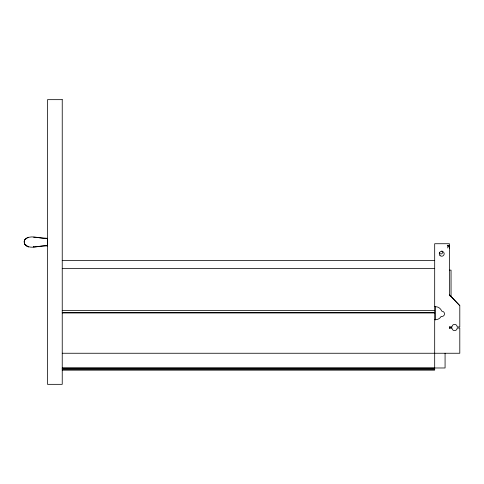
<?xml version="1.0" encoding="UTF-8"?>
<svg xmlns="http://www.w3.org/2000/svg" width="484" height="484" viewBox="0 0 484 484"><rect width="100%" height="100%" fill="white"/><g stroke="black" fill="none" stroke-linecap="round" stroke-linejoin="round"><path stroke-width="0.73" d="M449.497 247.391L449.412 247.977L449.188 246.265L448.063 245.358M28.489 246.882L27.425 246.483L24.563 243.912L24.2 241.988L24.484 240.07C30.189 233.476 40.366 239.441 47.595 238.328L47.595 245.781C40.39 244.614 30.032 250.779 24.484 243.912L27.352 246.483L28.423 246.882M24.279 241.988L24.563 240.07L25.779 238.842M24.2 241.988L24.484 240.07M25.858 238.842L27.261 237.68M27.34 237.68L28.411 237.233M47.517 245.781L33.626 246.882L33.674 246.483M447.773 247.977L447.773 245.279L449.412 245.279M62.236 260.44L434.686 260.44M62.236 268.62L434.686 268.62M449.412 270.139L451.046 270.139L451.046 296.583M434.686 306.632L435.503 306.632M62.236 310.389L434.686 310.389M62.236 312.761L434.686 312.761M62.236 312.839L434.686 312.839M434.686 319.615L435.503 319.615M449.412 326.96L451.995 326.96A2.595 2.595 0 0 1 454.591 324.365A2.595 2.595 0 0 1 457.192 326.96L459.8 326.96L459.8 305.652L449.412 294.738M449.412 328.031L451.995 328.031A2.595 2.595 0 0 0 454.591 330.626A2.595 2.595 0 0 0 457.192 328.031L459.8 328.031L459.8 353.253L62.236 353.253M62.236 367.979L445.074 367.979L445.074 353.253M62.236 368.142L434.686 368.142M62.236 368.385L434.686 368.385M62.236 369.776L434.686 369.776M62.236 370.024L434.686 370.024L434.686 243.73L449.412 243.73L449.412 295.827M47.517 238.328L33.626 237.233M447.773 245.279L448.971 246.398L449.412 247.977M449.412 294.75L459.8 305.652M451.046 326.809L451.046 328.315M449.412 326.809L449.412 328.436M435.503 306.439L435.503 320.033M33.608 246.483L33.608 246.882M441.807 250.9A1.633 1.633 0 0 1 441.807 253.737A1.633 1.633 0 0 1 439.351 252.321M435.503 319.7A6.492 6.492 0 0 0 441.13 316.451L441.239 316.373A2.595 2.595 0 0 0 444.487 314.207A2.595 2.595 0 0 0 441.91 311.266L441.13 309.96A6.492 6.492 0 0 0 435.503 306.711M62.236 99.662L47.517 99.662L47.517 384.338L62.236 384.338L62.236 99.662M439.992 255.516A2.456 2.456 0 0 0 444.1 254.415A2.456 2.456 0 0 0 441.093 251.408A2.456 2.456 0 0 0 439.992 255.516"/></g></svg>
